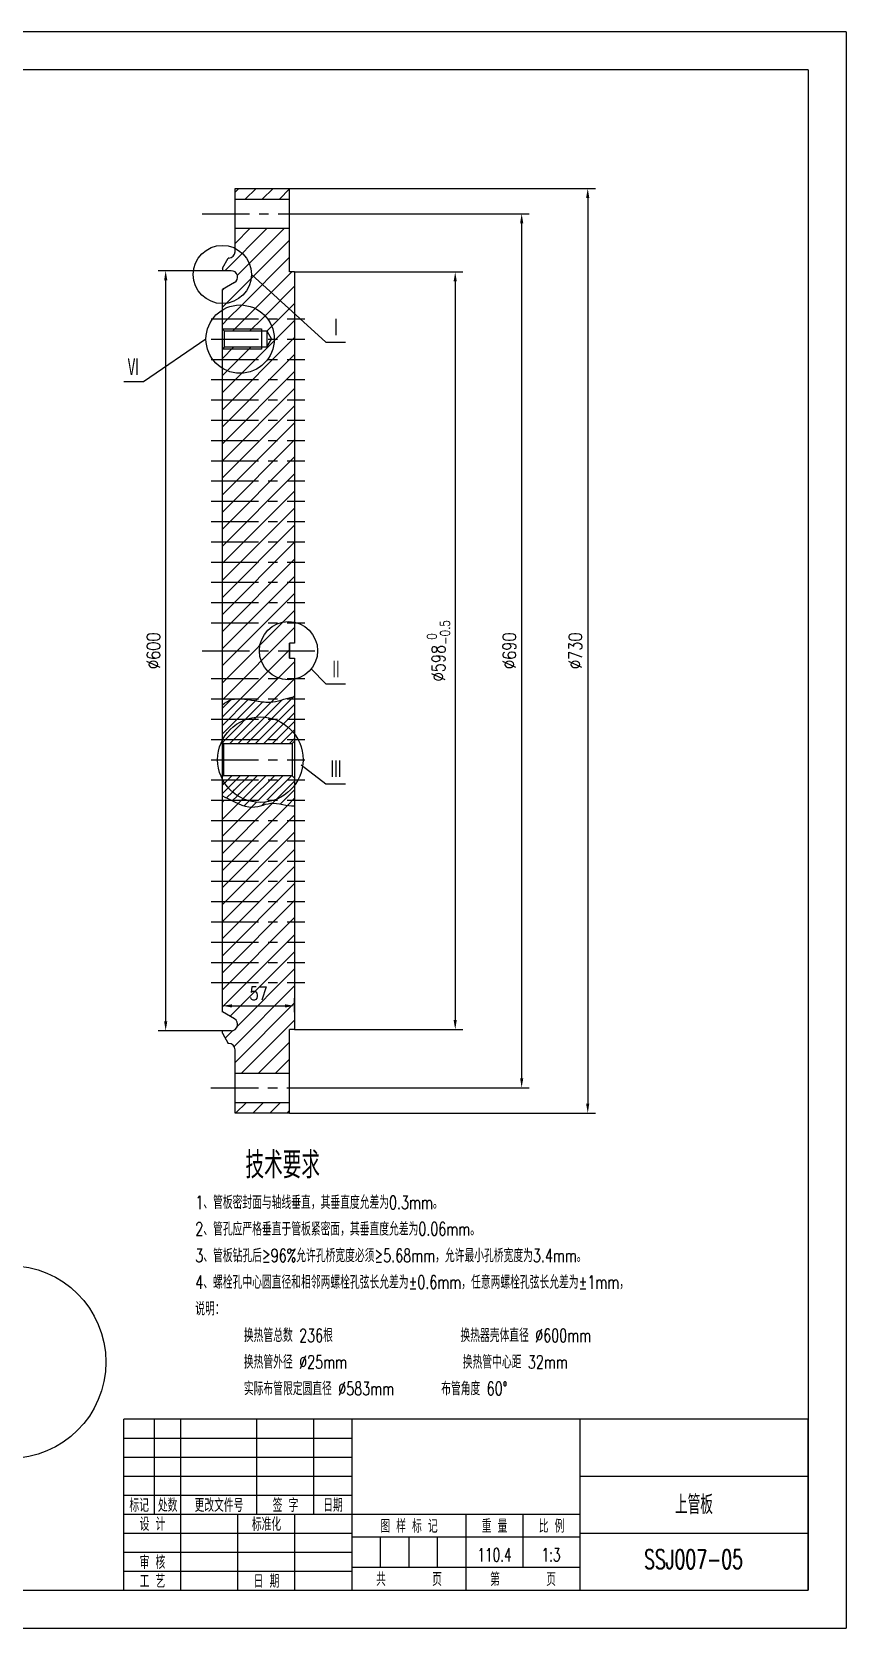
# Model space of a CAD drawing. Header units: millimetres. Extents: x -75 to 1707, y -30 to 1230.
# Drawn here: x 1064 to 1707, y -30 to 1230 of the extents above; entities that cross this region are included whole.
import ezdxf
from ezdxf.enums import TextEntityAlignment as Align

# ---------------------------------------------------------------- set-up
doc = ezdxf.new("R2010")
doc.units = ezdxf.units.MM
doc.header["$LTSCALE"] = 30
doc.linetypes.add('CENTER', pattern=[2, 1.25, -0.25, 0.25, -0.25])
for name, color, linetype in [('1轮廓实线层', 7, 'Continuous'), ('2细线层', 4, 'Continuous'), ('3中心线层', 1, 'CENTER'), ('5剖面线层', 2, 'Continuous'), ('6文字层', 3, 'Continuous'), ('7标注层', 4, 'Continuous'), ('图框层', 7, 'Continuous')]:
    doc.layers.add(name, color=color, linetype=linetype)
doc.styles.add('PC_TEXTSTYLE', font='romans.shx', dxfattribs={"width": 0.8, "bigfont": 'hzfs.shx'})
doc.styles.add('TH_GBDIM', font='romans.shx', dxfattribs={"width": 0.8, "bigfont": 'gbcbig.shx'})
doc.dimstyles.new('TH_GBDIM', dxfattribs={"dimscale": 3, "dimtxt": 3.5, "dimasz": 2.5, "dimexe": 2, "dimexo": 0, "dimgap": 1.5, "dimtad": 1, "dimdec": 1, "dimzin": 0, "dimdsep": 46, "dimtxsty": 'TH_GBDIM', "dimcen": 2.5, "dimclrd": 130, "dimclre": 130, "dimclrt": 3, "dimadec": 0, "dimazin": 0, "dimtfac": 0.714286, "dimtdec": 1, "dimtmove": 0, "dimatfit": 3, "dimfxl": 0, "dimtolj": 1, "dimtzin": 0, "dimlwd": -1, "dimlwe": -1, "dimarcsym": 0})

# ---------------------------------------------------------------- blocks, each defined once
blk = doc.blocks.new('*D4')
at = {"layer": '7标注层', "color": 130}
for p, q in [((1271.7, 1040.5), (1404.5, 1040.5)), ((1398.5, 1033), (1398.5, 450)), ((1271.7, 442.5), (1404.5, 442.5))]:
    blk.add_line(p, q, dxfattribs=at)
for points in [[(1397.2, 1033), (1399.7, 1033), (1398.5, 1040.5)], [(1397.2, 450), (1399.7, 450), (1398.5, 442.5)]]:
    blk.add_solid(points, dxfattribs=at)
at = {"layer": 'Defpoints', "color": 0}
for p in [(1271.7, 1040.5), (1271.7, 442.5), (1398.5, 442.5)]:
    blk.add_point(p, dxfattribs=at)
at = {"layer": '7标注层', "color": 3, "insert": (1385.2, 741.5), "char_height": 10.5, "attachment_point": 5, "rotation": 90, "style": 'TH_GBDIM'}
blk.add_mtext('\\A1;%%c598{}{\\H0.7143x;\\S 0^ -0.5;}', dxfattribs=at)
blk = doc.blocks.new('*D5')
at = {"layer": '7标注层', "color": 130}
for p, q in [((1283.7, 1086.5), (1456.9, 1086.5)), ((1450.9, 1079), (1450.9, 404)), ((1283.7, 396.5), (1456.9, 396.5))]:
    blk.add_line(p, q, dxfattribs=at)
for points in [[(1449.7, 1079), (1452.2, 1079), (1450.9, 1086.5)], [(1449.7, 404), (1452.2, 404), (1450.9, 396.5)]]:
    blk.add_solid(points, dxfattribs=at)
at = {"layer": 'Defpoints', "color": 0}
for p in [(1283.7, 1086.5), (1283.7, 396.5), (1450.9, 396.5)]:
    blk.add_point(p, dxfattribs=at)
at = {"layer": '7标注层', "color": 3, "insert": (1441.2, 741.5), "char_height": 10.5, "attachment_point": 5, "rotation": 90, "style": 'TH_GBDIM'}
blk.add_mtext('\\A1;%%c690{}{}', dxfattribs=at)
blk = doc.blocks.new('*D6')
at = {"layer": '7标注层', "color": 130}
for p, q in [((1267.7, 1106.5), (1509.1, 1106.5)), ((1503.1, 1099), (1503.1, 384)), ((1267.7, 376.5), (1509.1, 376.5))]:
    blk.add_line(p, q, dxfattribs=at)
for points in [[(1501.8, 1099), (1504.3, 1099), (1503.1, 1106.5)], [(1501.8, 384), (1504.3, 384), (1503.1, 376.5)]]:
    blk.add_solid(points, dxfattribs=at)
at = {"layer": 'Defpoints', "color": 0}
for p in [(1267.7, 1106.5), (1267.7, 376.5), (1503.1, 376.5)]:
    blk.add_point(p, dxfattribs=at)
at = {"layer": '7标注层', "color": 3, "insert": (1493.3, 741.5), "char_height": 10.5, "attachment_point": 5, "rotation": 90, "style": 'TH_GBDIM'}
blk.add_mtext('\\A1;%%c730{}{}', dxfattribs=at)
blk = doc.blocks.new('*D7')
at = {"layer": '7标注层', "color": 130}
for p, q in [((1214.7, 1041.5), (1163.9, 1041.5)), ((1169.9, 1034), (1169.9, 449)), ((1214.7, 441.5), (1163.9, 441.5))]:
    blk.add_line(p, q, dxfattribs=at)
for points in [[(1168.7, 1034), (1171.2, 1034), (1169.9, 1041.5)], [(1168.7, 449), (1171.2, 449), (1169.9, 441.5)]]:
    blk.add_solid(points, dxfattribs=at)
at = {"layer": 'Defpoints', "color": 0}
for p in [(1214.7, 1041.5), (1169.9, 441.5), (1214.7, 441.5)]:
    blk.add_point(p, dxfattribs=at)
at = {"layer": '7标注层', "color": 3, "insert": (1160.2, 741.5), "char_height": 10.5, "attachment_point": 5, "rotation": 90, "style": 'TH_GBDIM'}
blk.add_mtext('\\A1;%%c600{}{}', dxfattribs=at)
blk = doc.blocks.new('*D41')
at = {"layer": '7标注层', "color": 130}
for p, q in [((1214.7, 456.3), (1214.7, 467.2)), ((1271.7, 456.3), (1271.7, 467.2)), ((1222.2, 461.2), (1264.2, 461.2))]:
    blk.add_line(p, q, dxfattribs=at)
for points in [[(1222.2, 462.4), (1222.2, 459.9), (1214.7, 461.2)], [(1264.2, 462.4), (1264.2, 459.9), (1271.7, 461.2)]]:
    blk.add_solid(points, dxfattribs=at)
at = {"layer": 'Defpoints', "color": 0}
for p in [(1214.7, 456.3), (1271.7, 461.2), (1271.7, 456.3)]:
    blk.add_point(p, dxfattribs=at)
at = {"layer": '7标注层', "color": 3, "insert": (1243.2, 470.9), "char_height": 10.5, "attachment_point": 5, "style": 'TH_GBDIM'}
blk.add_mtext('\\A1;57{}{}', dxfattribs=at)
blk = doc.blocks.new('PC_TITLE_BLOCK')
at = {"layer": '1轮廓实线层'}
for p, q in [((0, 45), (-180, 45)), ((-180, 0), (-180, 45)), ((-172, 20), (-172, 45)), ((-165, 20), (-165, 45)), ((-145, 20), (-145, 45)), ((-130, 20), (-130, 45)), ((-120, 0), (-120, 45)), ((-60, 30), (0, 30)), ((-180, 20), (-60, 20)), ((-165, 0), (-165, 20)), ((-150, 0), (-150, 20)), ((-135, 0), (-135, 20)), ((-90, 0), (-90, 20)), ((-75, 6), (-75, 20)), ((-120, 14), (-60, 14)), ((-60, 15), (0, 15)), ((-120, 6), (-60, 6)), ((-180, 0), (0, 0))]:
    blk.add_line(p, q, dxfattribs=at)
at = {"layer": '1轮廓实线层', "color": 7}
for p, q in [((-60, 0), (-60, 45)), ((-180, 25), (-120, 25))]:
    blk.add_line(p, q, dxfattribs=at)
at = {"layer": '2细线层'}
for p, q in [((-180, 40), (-120, 40)), ((-180, 35), (-120, 35)), ((-180, 30), (-120, 30)), ((-180, 15), (-120, 15)), ((-112.5, 6), (-112.5, 14)), ((-105, 6), (-105, 14)), ((-97.5, 6), (-97.5, 14)), ((-180, 10), (-120, 10)), ((-180, 5), (-120, 5))]:
    blk.add_line(p, q, dxfattribs=at)
at = {"layer": '图框层'}
blk.add_line((0, 0), (0, 45), dxfattribs=at)
at = {"layer": '6文字层', "style": 'PC_TEXTSTYLE', "width": 0.667}
for s, p in [('标记', (-176, 22.5)), ('处数', (-168.5, 22.5)), (' 更改文件号 ', (-155, 22.5)), (' 签 字 ', (-137.5, 22.5)), (' 日期 ', (-125, 22.5)), (' 设 计 ', (-172.5, 17.51)), (' 标准化 ', (-142.5, 17.51)), (' 图 样 标 记 ', (-105, 17)), (' 重 量 ', (-82.5, 17)), (' 比 例 ', (-67.5, 17)), (' 审 核 ', (-172.5, 7.5)), (' 工 艺 ', (-172.5, 2.5)), (' 日 期 ', (-142.5, 2.5)), ('共       页', (-105, 3)), ('第       页', (-75, 3))]:
    blk.add_text(s, height=3.5, dxfattribs=at).set_placement(p, align=Align.MIDDLE)
at = {"layer": '6文字层', "style": 'PC_TEXTSTYLE', "flags": 8}
for tag, height, width, p, p2 in [('企业名称', 5, 1.98445, (-54.29, 34.82), (-5.27, 34.82)), ('产品名称或材料标记', 7, 0.600652, (-113.46, 28.64), (-66.42, 28.64)), ('图样名称', 5, 2.004495, (-54.79, 19.98), (-5.27, 19.98)), ('标准化', 3.5, 1.023147, (-133.83, 15.37), (-120.75, 15.37)), ('审核', 3.5, 1.579393, (-163.99, 5.37), (-150.63, 5.37)), ('重量', 3.5, 1.408247, (-88.46, 7.54), (-76.55, 7.54)), ('比例', 3.5, 1.385287, (-73.35, 7.54), (-61.93, 7.54)), ('图样代号', 5, 2.006536, (-54.79, 5.63), (-5.52, 5.63)), ('工艺', 3.5, 1.621807, (-164.21, 0.37), (-150.89, 0.37)), ('共几页', 3.5, 0.557144, (-108.07, 0.63), (-101.05, 0.63)), ('日期', 3.5, 1.560088, (-133.83, 0.37), (-120.75, 0.37))]:
    blk.add_attdef(tag, text='', height=height, dxfattribs=dict(at, width=width)).set_placement(p, p2, align=Align.FIT)
at = {"layer": '6文字层', "style": 'PC_TEXTSTYLE', "width": 6.250326, "flags": 8}
blk.add_attdef('设计', text='', height=3.5, rotation=359.89, dxfattribs=at).set_placement((-164.23, 15.37), (-150.37, 15.35), align=Align.FIT)
at = {"layer": '6文字层', "color": 3, "style": 'PC_TEXTSTYLE', "width": 0.56476, "flags": 8}
blk.add_attdef('第几页', text='', height=3.5, dxfattribs=at).set_placement((-78.29, 0.75), (-71.16, 0.75), align=Align.FIT)
at = {"layer": '6文字层', "ltscale": 10, "style": 'PC_TEXTSTYLE', "flags": 1}
blk.add_attdef('图纸张数', (-58.68, -0.49), '', height=2.5, dxfattribs=at)

msp = doc.modelspace()

# ---------------------------------------------------------------- hatches: boundary and pattern name
at = {"layer": '5剖面线层'}
h = msp.add_hatch(dxfattribs=at)
h.set_pattern_fill('ANSI31', color=256, scale=3, style=0)
h.paths.add_polyline_path([(1267.68, 1106.52), (1224.68, 1106.52), (1224.68, 1098.02), (1267.68, 1098.02)])
h.paths.add_polyline_path([(1267.68, 1075.02), (1224.68, 1075.02), (1224.68, 1059.21, -0.2876977), (1237.66, 1038.52), (1271.68, 1007.6), (1271.68, 1040.52), (1267.68, 1040.52)])
h.paths.add_polyline_path([(1224.68, 1059.21), (1224.68, 1056.52, -0.4142136), (1219.68, 1051.52), (1219.3, 1051.52), (1214.68, 1043.52), (1214.68, 1041.52), (1221.68, 1041.52, -0.767327), (1224.18, 1032.19), (1214.68, 1026.71), (1214.68, 1015.54, 0.4142136), (1237.66, 1038.52, 0.2876977)])
h.paths.add_polyline_path([(1237.66, 1038.52, -0.4142136), (1214.68, 1015.54), (1214.68, 1010.53, -0.3882425), (1250.35, 1003.52), (1271.68, 1003.52), (1271.68, 1007.6)])
h.paths.add_polyline_path([(1271.68, 1003.52), (1250.35, 1003.52, -0.1603795), (1255.61, 987.52), (1271.68, 987.52)])
h.paths.add_polyline_path([(1250.35, 1003.52), (1214.68, 1003.52), (1214.68, 995.52), (1245.68, 995.52), (1245.68, 993.92), (1249.68, 993.92), (1253.38, 987.52), (1255.61, 987.52, 0.1603795)])
h.paths.add_polyline_path([(1271.68, 987.52), (1255.61, 987.52, -0.1603795), (1250.35, 971.52), (1271.68, 971.52)])
h.paths.add_polyline_path([(1271.68, 971.52), (1250.35, 971.52, -0.3882425), (1214.68, 964.51), (1214.68, 955.52), (1271.68, 955.52)])
h.paths.add_polyline_path([(1250.35, 971.52), (1214.68, 971.52), (1214.68, 964.51, 0.3882425)], flags=16)
h.paths.add_polyline_path([(1255.61, 987.52), (1253.38, 987.52), (1249.68, 981.12), (1245.68, 981.12), (1245.68, 979.52), (1214.68, 979.52), (1214.68, 971.52), (1250.35, 971.52, 0.1603795)])
h.paths.add_polyline_path([(1245.68, 995.52), (1214.68, 995.52), (1214.68, 995.42), (1216.18, 993.92), (1245.68, 993.92)], flags=16)
h.paths.add_polyline_path([(1245.68, 981.12), (1216.18, 981.12), (1214.68, 979.62), (1214.68, 979.52), (1245.68, 979.52)])
h.paths.add_polyline_path([(1271.68, 955.52), (1214.68, 955.52), (1214.68, 939.52), (1271.68, 939.52)])
h.paths.add_polyline_path([(1271.68, 939.52), (1214.68, 939.52), (1214.68, 923.52), (1271.68, 923.52)])
h.paths.add_polyline_path([(1271.68, 923.52), (1214.68, 923.52), (1214.68, 907.52), (1271.68, 907.52)])
h.paths.add_polyline_path([(1271.68, 907.52), (1214.68, 907.52), (1214.68, 891.52), (1271.68, 891.52)])
h.paths.add_polyline_path([(1271.68, 891.52), (1214.68, 891.52), (1214.68, 875.52), (1271.68, 875.52)])
h.paths.add_polyline_path([(1271.68, 875.52), (1214.68, 875.52), (1214.68, 859.52), (1271.68, 859.52)])
h.paths.add_polyline_path([(1271.68, 859.52), (1214.68, 859.52), (1214.68, 843.52), (1271.68, 843.52)])
h.paths.add_polyline_path([(1271.68, 843.52), (1214.68, 843.52), (1214.68, 827.52), (1271.68, 827.52)])
h.paths.add_polyline_path([(1271.68, 827.52), (1214.68, 827.52), (1214.68, 811.52), (1271.68, 811.52)])
h.paths.add_polyline_path([(1271.68, 811.52), (1214.68, 811.52), (1214.68, 795.52), (1271.68, 795.52)])
h.paths.add_polyline_path([(1271.68, 795.52), (1214.68, 795.52), (1214.68, 779.52), (1271.68, 779.52)])
h.paths.add_polyline_path([(1271.68, 779.52), (1214.68, 779.52), (1214.68, 763.52), (1260.23, 763.52, -0.126634), (1271.68, 763.99)])
h.paths.add_polyline_path([(1260.23, 763.52), (1214.68, 763.52), (1214.68, 741.52), (1243.89, 741.52, -0.3308461)])
h.paths.add_polyline_path([(1260.23, 763.52), (1271.68, 763.52), (1271.68, 763.99, 0.126634)], flags=16)
h.paths.add_polyline_path([(1271.68, 763.52), (1260.23, 763.52, 0.3308461), (1243.89, 741.52), (1267.68, 741.52), (1267.68, 747.52), (1271.68, 747.52)])
h.paths.add_polyline_path([(1271.68, 735.52), (1267.68, 735.52), (1267.68, 741.52), (1243.89, 741.52, 0.3308461), (1260.23, 719.52), (1271.68, 719.52)])
h.paths.add_polyline_path([(1243.89, 741.52), (1214.68, 741.52), (1214.68, 719.52), (1260.23, 719.52, -0.3308461)])
h.paths.add_polyline_path([(1271.68, 719.05), (1271.68, 719.52), (1260.23, 719.52, 0.126634)], flags=16)
edge = h.paths.add_edge_path()
edge.add_arc((1266.87, 741.52), 22.98, 253.22639, 282.09511, ccw=False)
edge.add_line((1260.23, 719.52), (1214.68, 719.52))
edge.add_line((1214.68, 719.52), (1214.68, 703.52))
edge.add_line((1214.68, 703.52), (1225.47, 703.52))
edge.add_spline(control_points=[(1225.47, 703.52), (1226.95, 703.64), (1228.53, 703.62), (1230.15, 703.52)], knot_values=[16.7909396, 16.7909396, 16.7909396, 16.7909396, 20.2152536, 20.2152536, 20.2152536, 20.2152536], degree=3, periodic=0)
edge.add_line((1230.15, 703.52), (1264.26, 703.52))
edge.add_spline(control_points=[(1264.26, 703.52), (1266.78, 704.25), (1269.28, 704.9), (1271.68, 705.09)], knot_values=[49.4687254, 49.4687254, 49.4687254, 49.4687254, 56.7653043, 56.7653043, 56.7653043, 56.7653043], degree=3, periodic=0)
edge.add_line((1271.68, 705.09), (1271.68, 719.05))
edge = h.paths.add_edge_path(flags=16)
edge.add_spline(control_points=[(1271.68, 705.09), (1269.28, 704.9), (1266.78, 704.25), (1264.26, 703.52)], knot_values=[49.4687254, 49.4687254, 49.4687254, 49.4687254, 56.7653043, 56.7653043, 56.7653043, 56.7653043], degree=3, periodic=0)
edge.add_line((1264.26, 703.52), (1271.68, 703.52))
edge.add_line((1271.68, 703.52), (1271.68, 705.09))
edge = h.paths.add_edge_path()
edge.add_spline(control_points=[(1214.68, 698.87), (1216.93, 700.35), (1219.87, 702.71), (1224.23, 703.42), (1225.47, 703.52)], knot_values=[6.0816073, 6.0816073, 6.0816073, 6.0816073, 13.9188821, 16.7909396, 16.7909396, 16.7909396, 16.7909396], degree=3, periodic=0)
edge.add_line((1225.47, 703.52), (1214.68, 703.52))
edge.add_line((1214.68, 703.52), (1214.68, 698.87))
edge = h.paths.add_edge_path()
edge.add_spline(control_points=[(1230.15, 703.52), (1234.43, 703.25), (1244.49, 701.35), (1253.94, 700.27), (1261.02, 702.58), (1264.26, 703.52)], knot_values=[20.2152536, 20.2152536, 20.2152536, 20.2152536, 29.2750262, 40.1136931, 49.4687254, 49.4687254, 49.4687254, 49.4687254], degree=3, periodic=0)
edge.add_line((1264.26, 703.52), (1230.15, 703.52))
edge = h.paths.add_edge_path()
edge.add_spline(control_points=[(1271.68, 619.12), (1265.52, 618.56), (1253.53, 624.41), (1239.15, 615.17), (1225.92, 621.26), (1221.47, 623.52)], knot_values=[14.6000856, 14.6000856, 14.6000856, 14.6000856, 33.2456565, 49.0827974, 59.2109205, 59.2109205, 59.2109205, 59.2109205], degree=3, periodic=0)
edge.add_line((1221.47, 623.52), (1214.68, 623.52))
edge.add_line((1214.68, 623.52), (1214.68, 607.52))
edge.add_line((1214.68, 607.52), (1271.68, 607.52))
edge.add_line((1271.68, 607.52), (1271.68, 619.12))
h.paths.add_polyline_path([(1271.68, 607.52), (1214.68, 607.52), (1214.68, 591.52), (1271.68, 591.52)])
h.paths.add_polyline_path([(1271.68, 591.52), (1214.68, 591.52), (1214.68, 575.52), (1271.68, 575.52)])
h.paths.add_polyline_path([(1271.68, 575.52), (1214.68, 575.52), (1214.68, 559.52), (1271.68, 559.52)])
h.paths.add_polyline_path([(1271.68, 559.52), (1214.68, 559.52), (1214.68, 543.52), (1271.68, 543.52)])
h.paths.add_polyline_path([(1271.68, 543.52), (1214.68, 543.52), (1214.68, 527.52), (1271.68, 527.52)])
h.paths.add_polyline_path([(1271.68, 527.52), (1214.68, 527.52), (1214.68, 511.52), (1271.68, 511.52)])
h.paths.add_polyline_path([(1271.68, 511.52), (1214.68, 511.52), (1214.68, 495.52), (1271.68, 495.52)])
h.paths.add_polyline_path([(1271.68, 495.52), (1214.68, 495.52), (1214.68, 479.52), (1271.68, 479.52)])
h.paths.add_polyline_path([(1271.68, 479.52), (1214.68, 479.52), (1214.68, 456.34), (1224.18, 450.85, -0.767327), (1221.68, 441.52), (1214.68, 441.52), (1214.68, 439.52), (1219.3, 431.52), (1219.68, 431.52, -0.4142136), (1224.68, 426.52), (1224.68, 408.02), (1267.68, 408.02), (1267.68, 442.52), (1271.68, 442.52)])
h.paths.add_polyline_path([(1267.68, 385.02), (1224.68, 385.02), (1224.68, 376.52), (1267.68, 376.52)])
h.paths.add_polyline_path([(1233.75, 478.79), (1252.6, 478.79), (1252.6, 463.04), (1233.75, 463.04)], flags=24)
h = msp.add_hatch(dxfattribs=at)
h.set_pattern_fill('ANSI31', color=256, scale=3, style=0)
h.paths.add_polyline_path([(1214.68, 1010.53), (1214.68, 1003.52), (1250.35, 1003.52, 0.3882425)])
h = msp.add_hatch(dxfattribs=at)
h.set_pattern_fill('ANSI31', color=256, scale=1.5, style=0)
edge = h.paths.add_edge_path()
edge.add_line((1271.68, 703.52), (1264.26, 703.52))
edge.add_spline(control_points=[(1264.26, 703.52), (1261.02, 702.58), (1253.94, 700.27), (1244.49, 701.35), (1234.43, 703.25), (1230.15, 703.52)], knot_values=[20.2152536, 20.2152536, 20.2152536, 20.2152536, 29.5702859, 40.4089527, 49.4687254, 49.4687254, 49.4687254, 49.4687254], degree=3, periodic=0)
edge.add_line((1230.15, 703.52), (1225.47, 703.52))
edge.add_spline(control_points=[(1225.47, 703.52), (1224.23, 703.42), (1219.87, 702.71), (1216.93, 700.35), (1214.68, 698.87)], knot_values=[6.0816073, 6.0816073, 6.0816073, 6.0816073, 8.9536648, 16.7909396, 16.7909396, 16.7909396, 16.7909396], degree=3, periodic=0)
edge.add_line((1214.68, 698.87), (1214.68, 687.52))
edge.add_line((1214.68, 687.52), (1234, 687.52))
edge.add_arc((1244.68, 655.52), 33.73, 71.55012, 108.44988, ccw=False)
edge.add_line((1255.36, 687.52), (1271.68, 687.52))
edge.add_line((1271.68, 687.52), (1271.68, 703.52))
h.paths.add_polyline_path([(1271.68, 687.52), (1255.36, 687.52, -0.1526496), (1271.68, 675.74)], flags=17)
h.paths.add_polyline_path([(1234, 687.52), (1214.68, 687.52), (1214.68, 671.52), (1214.98, 671.52, -0.1909244)])
h.paths.add_polyline_path([(1255.36, 687.52), (1234, 687.52, 0.1909244), (1214.98, 671.52), (1271.68, 671.52), (1271.68, 675.74, 0.1526496)])
h.paths.add_polyline_path([(1234, 687.52), (1255.36, 687.52, 0.1624114)], flags=16)
h.paths.add_polyline_path([(1271.68, 670.22), (1271.68, 671.52), (1214.98, 671.52, 0.0048036), (1214.68, 670.95), (1214.68, 668.8), (1215.68, 668.22), (1269.68, 668.22)])
h.paths.add_polyline_path([(1269.68, 642.82), (1215.68, 642.82), (1214.68, 642.24), (1214.68, 640.09, 0.0048036), (1214.98, 639.52), (1271.68, 639.52), (1271.68, 640.82)])
h.paths.add_polyline_path([(1271.68, 639.52), (1214.98, 639.52, 0.1909244), (1234, 623.52), (1255.36, 623.52, 0.1526496), (1271.68, 635.3)])
h.paths.add_polyline_path([(1271.68, 635.3, -0.1526496), (1255.36, 623.52), (1271.68, 623.52)])
edge = h.paths.add_edge_path()
edge.add_line((1214.98, 639.52), (1214.68, 639.52))
edge.add_line((1214.68, 639.52), (1214.68, 626.99))
edge.add_spline(control_points=[(1214.68, 626.99), (1216.51, 626.12), (1218.87, 624.84), (1221.47, 623.52)], knot_values=[8.6724296, 8.6724296, 8.6724296, 8.6724296, 14.6000856, 14.6000856, 14.6000856, 14.6000856], degree=3, periodic=0)
edge.add_line((1221.47, 623.52), (1234, 623.52))
edge.add_arc((1244.68, 655.52), 33.73, 208.31381, 251.55012, ccw=False)
edge = h.paths.add_edge_path()
edge.add_spline(control_points=[(1221.47, 623.52), (1225.92, 621.26), (1239.15, 615.17), (1253.53, 624.41), (1265.52, 618.56), (1271.68, 619.12)], knot_values=[14.6000856, 14.6000856, 14.6000856, 14.6000856, 24.7282087, 40.5653496, 59.2109205, 59.2109205, 59.2109205, 59.2109205], degree=3, periodic=0)
edge.add_line((1271.68, 619.12), (1271.68, 623.52))
edge.add_line((1271.68, 623.52), (1255.36, 623.52))
edge.add_arc((1244.68, 655.52), 33.73, 251.55012, 288.44988, ccw=False)
edge.add_line((1234, 623.52), (1221.47, 623.52))

# ---------------------------------------------------------------- linework, layer by layer
for p, q in [((1224.68, 1106.52), (1267.68, 1106.52)), ((1224.68, 1056.52), (1224.68, 1106.52)), ((1224.68, 1098.02), (1267.68, 1098.02)), ((1267.68, 1040.52), (1267.68, 1106.52)), ((1224.68, 1075.02), (1267.68, 1075.02)), ((1271.68, 1040.52), (1267.68, 1040.52)), ((1271.68, 1040.52), (1271.68, 747.52)), ((1214.68, 456.34), (1214.68, 1026.71)), ((1216.18, 993.92), (1214.68, 995.42)), ((1245.68, 995.52), (1245.68, 979.52)), ((1216.18, 993.92), (1249.68, 993.92)), ((1216.18, 993.92), (1216.18, 981.12)), ((1249.68, 993.92), (1249.68, 981.12)), ((1249.68, 993.92), (1253.38, 987.52)), ((1249.68, 981.12), (1253.38, 987.52)), ((1216.18, 981.12), (1214.68, 979.62)), ((1249.68, 981.12), (1216.18, 981.12)), ((1271.68, 747.52), (1267.68, 747.52)), ((1267.68, 747.52), (1267.68, 735.52)), ((1267.68, 735.52), (1267.68, 747.52)), ((1267.68, 735.52), (1271.68, 735.52)), ((1271.68, 735.52), (1271.68, 442.52)), ((1215.68, 668.22), (1214.68, 668.8)), ((1215.68, 668.22), (1269.68, 668.22)), ((1215.68, 668.22), (1215.68, 642.82)), ((1269.68, 668.22), (1271.68, 670.22)), ((1269.68, 668.22), (1269.68, 642.82)), ((1215.68, 642.82), (1214.68, 642.24)), ((1269.68, 642.82), (1215.68, 642.82)), ((1269.68, 642.82), (1271.68, 640.82)), ((1271.68, 442.52), (1267.68, 442.52)), ((1267.68, 376.52), (1267.68, 442.52)), ((1224.68, 376.52), (1224.68, 426.52)), ((1224.68, 408.02), (1267.68, 408.02)), ((1224.68, 385.02), (1267.68, 385.02)), ((1267.68, 376.52), (1224.68, 376.52))]:
    msp.add_line(p, q)
msp.add_circle((1046.52, 180.01), 76.2)
at = {"layer": '1轮廓实线层'}
for p, q in [((1677, 1200), (0, 1200)), ((1677, 1200), (1677, 0)), ((1214.68, 1043.52), (1219.3, 1051.52)), ((1219.68, 1051.52), (1219.3, 1051.52)), ((1214.68, 1043.52), (1214.68, 1041.52)), ((1221.68, 1041.52), (1214.68, 1041.52)), ((1224.18, 1032.19), (1214.68, 1026.71)), ((1224.18, 450.85), (1214.68, 456.34)), ((1221.68, 441.52), (1214.68, 441.52)), ((1214.68, 439.52), (1214.68, 441.52)), ((1214.68, 439.52), (1219.3, 431.52)), ((1219.68, 431.52), (1219.3, 431.52)), ((0, 0), (1677, 0))]:
    msp.add_line(p, q, dxfattribs=at)
for centre, start, end in [((1219.68, 1056.52), 270, 0), ((1221.68, 1036.52), 299.99999, 90), ((1221.68, 446.52), 270, 60.00001), ((1219.68, 426.52), 0, 90)]:
    msp.add_arc(centre, 5, start, end, dxfattribs=at)
at = {"layer": '2细线层'}
for p, q in [((1707, 1230), (-75, 1230)), ((1707, 1230), (1707, -30)), ((1237.66, 1038.52), (1296.3, 985.22)), ((1214.68, 995.52), (1245.68, 995.52)), ((1201.75, 987.52), (1152.47, 953.77)), ((1296.3, 985.22), (1311.89, 985.22)), ((1245.68, 979.52), (1214.68, 979.52)), ((1152.47, 953.77), (1136.87, 953.77)), ((1284.81, 727.17), (1296.3, 715.31)), ((1296.3, 715.31), (1311.89, 715.31)), ((1276.77, 651.53), (1296.3, 636.41)), ((1296.3, 636.41), (1311.89, 636.41)), ((-75, -30), (1707, -30))]:
    msp.add_line(p, q, dxfattribs=at)
for centre, radius in [((1214.68, 1038.52), 22.98), ((1228.68, 987.52), 26.93), ((1266.87, 741.52), 22.98), ((1244.68, 655.52), 33.73)]:
    msp.add_circle(centre, radius, dxfattribs=at)
for points, knots in [([(1214.68, 698.87), (1216.93, 700.35), (1223.29, 705.47), (1242.45, 701.58), (1256.29, 700), (1266.21, 704.66), (1271.68, 705.09)], [6.0816073, 6.0816073, 6.0816073, 6.0816073, 13.9188821, 29.2750262, 40.1136931, 56.7653043, 56.7653043, 56.7653043, 56.7653043]), ([(1214.68, 626.99), (1219.63, 624.64), (1237.24, 613.95), (1253.53, 624.41), (1265.52, 618.56), (1271.68, 619.12)], [8.6724296, 8.6724296, 8.6724296, 8.6724296, 24.7282087, 40.5653496, 59.2109205, 59.2109205, 59.2109205, 59.2109205])]:
    msp.add_open_spline(points, degree=3, knots=knots, dxfattribs=at)
at = {"layer": '3中心线层'}
for p, q in [((1198.68, 1086.52), (1283.68, 1086.52)), ((1205.72, 1003.52), (1279.64, 1003.52)), ((1205.72, 987.52), (1279.64, 987.52)), ((1205.72, 971.52), (1279.64, 971.52)), ((1205.72, 955.52), (1279.64, 955.52)), ((1205.72, 939.52), (1279.64, 939.52)), ((1205.72, 923.52), (1279.64, 923.52)), ((1205.72, 907.52), (1279.64, 907.52)), ((1205.72, 891.52), (1279.64, 891.52)), ((1205.72, 875.52), (1279.64, 875.52)), ((1205.72, 859.52), (1279.64, 859.52)), ((1205.72, 843.52), (1279.64, 843.52)), ((1205.72, 827.52), (1279.64, 827.52)), ((1205.72, 811.52), (1279.64, 811.52)), ((1205.72, 795.52), (1279.64, 795.52)), ((1205.72, 779.52), (1279.64, 779.52)), ((1205.72, 763.52), (1279.64, 763.52)), ((1198.68, 741.52), (1287.68, 741.52)), ((1205.72, 719.52), (1279.64, 719.52)), ((1205.72, 703.52), (1279.64, 703.52)), ((1205.72, 687.52), (1279.64, 687.52)), ((1205.72, 671.52), (1279.64, 671.52)), ((1205.72, 655.52), (1279.64, 655.52)), ((1205.72, 639.52), (1279.64, 639.52)), ((1205.72, 623.52), (1279.64, 623.52)), ((1205.72, 607.52), (1279.64, 607.52)), ((1205.72, 591.52), (1279.64, 591.52)), ((1205.72, 575.52), (1279.64, 575.52)), ((1205.72, 559.52), (1279.64, 559.52)), ((1205.72, 543.52), (1279.64, 543.52)), ((1205.72, 527.52), (1279.64, 527.52)), ((1205.72, 511.52), (1279.64, 511.52)), ((1205.72, 495.52), (1279.64, 495.52)), ((1205.72, 479.52), (1279.64, 479.52)), ((1205.68, 396.52), (1283.68, 396.52))]:
    msp.add_line(p, q, dxfattribs=at)

# ---------------------------------------------------------------- block references
at = {"layer": '图框层'}
ref = msp.add_blockref('PC_TITLE_BLOCK', (1677, 0), dxfattribs=dict(at, xscale=3, yscale=3, zscale=3))
ref.add_attrib('重量', '110.4', dxfattribs={"layer": '6文字层', "height": 10.5, "style": 'PC_TEXTSTYLE', "width": 0.667}).set_placement((1429.49, 22.63), align=Align.CENTER)
ref.add_attrib('图样代号', 'SSJ007-05', dxfattribs={"layer": '6文字层', "height": 15, "style": 'PC_TEXTSTYLE', "width": 0.667}).set_placement((1586.55, 16.89), align=Align.CENTER)
ref.add_attrib('图样名称', '上管板', dxfattribs={"layer": '6文字层', "height": 15, "style": 'PC_TEXTSTYLE', "width": 0.667}).set_placement((1586.92, 59.93), align=Align.CENTER)
ref.add_attrib('比例', '1:3', dxfattribs={"layer": '6文字层', "height": 10.5, "style": 'PC_TEXTSTYLE', "width": 0.667}).set_placement((1474.08, 22.63), align=Align.CENTER)

# ---------------------------------------------------------------- texts
at = {"layer": '6文字层', "style": 'PC_TEXTSTYLE', "width": 0.667}
for s, p in [('Ⅰ', (1299.36, 989.09)), ('Ⅱ', (1299.36, 719.17)), ('Ⅲ', (1299.36, 640.28))]:
    msp.add_text(s, height=15, dxfattribs=at).set_placement(p)
at = {"layer": '6文字层', "style": 'PC_TEXTSTYLE', "text_generation_flag": 2, "width": 0.667}
msp.add_text('Ⅳ', height=15, dxfattribs=at).set_placement((1149.41, 957.63))
at = {"layer": '6文字层', "style": 'PC_TEXTSTYLE', "width": 0.7}
msp.add_text('技术要求', height=21, dxfattribs=at).set_placement((1262.3, 318.65), align=Align.BOTTOM_CENTER)
for s, p in [('1、管板密封面与轴线垂直，其垂直度允差为0.3mm。', (1193.3, 297.65)), ('2、管孔应严格垂直于管板紧密面，其垂直度允差为0.06mm。', (1193.3, 276.65)), ('3、管板钻孔后≥96%允许孔桥宽度必须≥5.68mm，允许最小孔桥宽度为3.4mm。', (1193.3, 255.65)), ('4、螺栓孔中心圆直径和相邻两螺栓孔弦长允差为±0.6mm，任意两螺栓孔弦长允差为±1mm，', (1193.3, 234.65)), ('说明：', (1193.3, 213.65)), ('       换热管总数 236根                  换热器壳体直径 %%C600mm', (1193.3, 192.65)), ('       换热管外径 %%c25mm                换热管中心距 32mm', (1193.3, 171.65)), ('       实际布管限定圆直径 %%c583mm      布管角度 60%%d', (1193.3, 150.65))]:
    msp.add_text(s, height=10.5, dxfattribs=at).set_placement(p, align=Align.BOTTOM_LEFT)

# ---------------------------------------------------------------- dimensions: what is measured, and where the dimension line sits
at = {"layer": '7标注层'}
for base, p1, p2, text, picture, middle in [((1503.1, 376.52), (1267.68, 1106.52), (1267.68, 376.52), '%%c730{}{}', '*D6', (1493.35, 741.52)), ((1450.95, 396.52), (1283.68, 1086.52), (1283.68, 396.52), '%%c690{}{}', '*D5', (1441.2, 741.52)), ((1169.91, 441.52), (1214.68, 1041.52), (1214.68, 441.52), '%%c600{}{}', '*D7', (1160.16, 741.52)), ((1398.45, 442.52), (1271.68, 1040.52), (1271.68, 442.52), '%%c598{}{\\H0.7143x;\\S 0^ -0.5;}', '*D4', (1385.2, 741.52))]:
    dim = msp.add_linear_dim(base=base, p1=p1, p2=p2, angle=90, text=text, dimstyle='TH_GBDIM', override={"dimgap": 1.5, "dimtad": 1, "dimjust": 0, "dimse1": 0, "dimse2": 0, "dimsd1": 0, "dimsd2": 0, "dimclrt": 3, "dimtvp": 0}, dxfattribs=at)
    dim.commit()
    dim.dimension.update_dxf_attribs({"geometry": picture, "text_midpoint": middle})
dim = msp.add_linear_dim(base=(1271.68, 461.16), p1=(1214.68, 456.34), p2=(1271.68, 456.34), text='57{}{}', dimstyle='TH_GBDIM', override={"dimgap": 1.5, "dimtad": 1, "dimjust": 0, "dimse1": 0, "dimse2": 0, "dimsd1": 0, "dimsd2": 0, "dimclrt": 3, "dimtvp": 0}, dxfattribs=at)
dim.commit()
dim.dimension.update_dxf_attribs({"geometry": '*D41', "text_midpoint": (1243.18, 470.91)})

doc.saveas('drawing.dxf')
